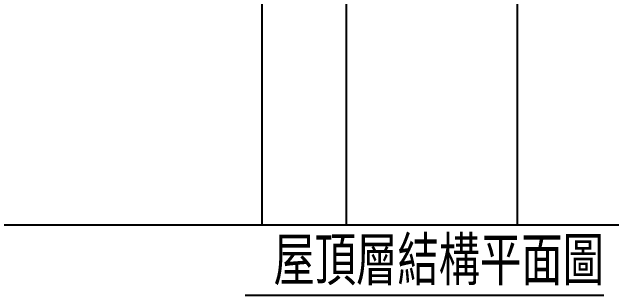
# Model space of a CAD drawing. Header units: centimetres. Extents: x -47768 to 194820, y -149527 to 141949.
# Drawn here: x 62945 to 70345, y -96910 to -93418 of the extents above; entities that cross this region are included whole.
import ezdxf

# ---------------------------------------------------------------- set-up
doc = ezdxf.new("R2010")
doc.units = ezdxf.units.CM
doc.layers.get('0').update_dxf_attribs({"color": 8})
doc.layers.add('0S-繪圖區', color=171, linetype='Continuous', plot=False)
doc.layers.add('1S-TEXT2', color=2, linetype='Continuous', plot=False)
doc.styles.add('CHINA', font='romans.shx', dxfattribs={"width": 0.85, "bigfont": 'chineset.shx'})

# ---------------------------------------------------------------- blocks, each defined once
blk = doc.blocks.new('*U157')
at = {"color": 0, "ltscale": 100}
for points in [[(-36.3, 27), (36.3, 27), (36.3, -27), (-36.3, -27)], [(22.253, -6.279), (36.3, -6.279), (36.3, -27), (22.253, -27)]]:
    blk.add_lwpolyline(points, close=True, dxfattribs=at)
blk = doc.blocks.new('*U158')
at = {"color": 0, "ltscale": 100}
blk.add_lwpolyline([(-36.3, 27), (36.3, 27), (36.3, -27), (-36.3, -27)], close=True, dxfattribs=at)

msp = doc.modelspace()

# ---------------------------------------------------------------- block references
at = {"layer": '0S-繪圖區', "ltscale": 100, "xscale": 150, "yscale": 150, "zscale": 150}
msp.add_blockref('*U157', (63739.0774, -91997.3003), dxfattribs=at)
at = {"layer": '0S-繪圖區', "color": 11, "ltscale": 100, "xscale": 150, "yscale": 150, "zscale": 150}
msp.add_blockref('*U158', (71481.5299, -91997.3003), dxfattribs=at)

# ---------------------------------------------------------------- texts
at = {"layer": '1S-TEXT2', "style": 'CHINA', "width": 0.85}
msp.add_text('%%U 屋頂層結構平面圖', height=600, dxfattribs=at).set_placement((65826.5595, -96790.2866))

doc.saveas('drawing.dxf')
